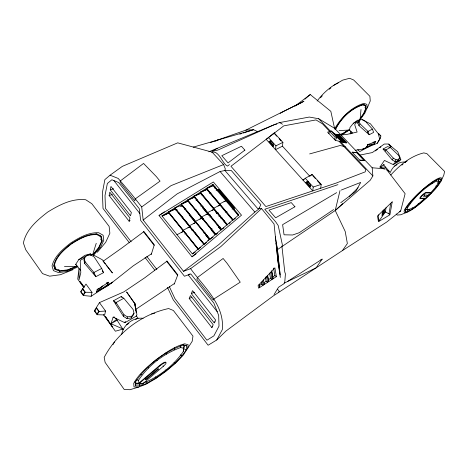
<?xml version="1.0" encoding="UTF-8"?>
<svg xmlns="http://www.w3.org/2000/svg" width="468" height="468" viewBox="0 0 468 468"><rect width="100%" height="100%" fill="white"/><g stroke="black" fill="none" stroke-linecap="round" stroke-linejoin="round"><path stroke-width="0.7" d="M438.253 180.794L438.627 178.899L440.669 179.18C438.691 187.352 430.876 192.646 425.465 198.625C419.217 203.258 413.455 210.629 405.352 211.571L405.183 209.6L407.529 209.576L407.663 207.535C414.853 196.589 424.962 187.2 436.527 181.046L436.539 179.285M382.508 210.951L382.011 215.83L382.894 214.578L383.368 210.501M384.012 209.722L383.485 213.747L384.357 212.507L384.801 209.641M135.451 385.796L135.217 382.397C146.49 365.321 164.145 351.772 183.421 344.969L186.796 345.858L186.287 349.666C178.887 361.512 167.351 369.983 156.09 377.904C149.643 381.151 143.144 387.001 135.451 385.796L135.468 381.087M405.352 211.571L405.487 209.26C413.683 196.741 425.254 185.989 438.487 178.969L440.669 179.18M430.776 192.734L431.046 193.009L425.424 198.514L420.059 198.268A4.095 0.714 -42.7 0 1 421.902 195.437A4.095 0.714 -42.7 0 1 425.804 192.623L430.776 192.734L435.281 187.574L437.995 183.52L438.083 182.122M437.995 183.52L438.627 178.899M352.673 133.052L349.532 130.057L350.011 127.442L353.334 123.359L360.108 119.919L360.998 109.465M273.078 146.256L273.341 143.694L270.533 140.587L269.053 141.81L273.078 146.256L273.663 145.7L269.89 141.523L269.053 141.81L270.709 140.663M268.375 137.493L275.927 145.835L275.517 149.666L282.456 146.186L282.894 142.366L274.306 132.947L266.181 139.329L312.747 190.897L313.221 187.03L305.276 178.249L302.931 180.028L304.177 179.338M142.295 383.514L142.594 383.935L135.556 383.836L139.002 383.69L160.027 365.8A5.557 1.228 -37.7 0 1 165.812 362.519A5.557 1.228 -37.7 0 1 163.314 366.292L142.594 383.935L139.002 383.69L138.534 380.268C148.414 365.356 163.829 353.533 180.671 347.548L180.882 345.653M142.927 383.274C158.88 376.91 173.464 365.76 183.263 351.608L184.252 345.244L182.959 344.904M183.263 351.608L184.252 345.244L186.796 345.858M320.691 188.241L321.2 184.386L312.162 174.47L305.276 178.249M187.645 348.795L188.2 344.77L184.661 343.805C173.973 346.542 165.017 353.322 156.172 359.611C147.847 366.625 138.967 373.599 133.713 383.356L133.988 386.931L138.399 387.165L146.086 384.187L155.803 378.565L166.158 371.159L175.734 363.004L183.245 355.189L192.172 341.353L192.962 336.123L173.376 310.483L168.632 308.541C141.541 314.356 117.123 332.923 104.183 357.388L105.107 362.372L124.201 389.47L129.987 389.709L138.399 387.165M386.059 207.71L385.404 211.91L379.068 220.896L378.208 216.029L378.922 214.8M389.013 213.876L390.686 203.364M84.287 258.149L83.959 259.986L84.661 263.461L95.823 276.682L103.563 272.639L101.702 268.451L94.191 256.996L90.798 254.89L86.697 255.364L84.287 258.149L84.989 261.635L84.661 263.461M109.12 195.542L109.799 192.178L129.964 218.029L129.15 221.282L109.12 195.542L112.349 194.436M110.272 189.856L110.957 186.463L131.35 212.501L130.531 215.777L110.272 189.856L113.537 188.744M93.676 273.762L93.939 272.47L84.989 261.635M91.131 296.279L91.991 292.36L85.995 284.094L80.572 291.728L83.286 295.495L91.131 296.279L112.7 282.105L133.204 265.865L151.474 253.796L154.3 244.799L143.752 231.309L143.6 231.841L121.92 247.941L103.089 261.261L105.312 264.04M224.09 222.078L224.371 220.791M107.64 284.351L108.178 282.186L107.816 284.626L96.583 292.003L97.104 289.727L98.695 288.288M99.438 302.626L105.557 311.062L104.639 314.958L97.104 314.707L94.331 310.857L99.438 302.626L123.915 291.845L144.694 277.834L166.696 261.39L166.871 260.875L177.793 274.845L174.225 284.181M350.146 134.047L350.778 131.379L351.357 133.415M340.025 190.534L335.228 210.501L345.209 231.467L347.361 243.518L342.447 250.573L273.125 296.045L225.98 331.034L216.725 339.99L208.125 345.232L173.271 299.871L167.486 287.393M134.995 305.891L135.322 304.539L134.743 303.27L126.612 291.974L135.322 304.539L136.1 312.425M226.149 199.321L225.945 198.859L225.822 199.152M342.447 250.573L386.673 222.06L400.678 210.951L405.118 193.694L386.118 168.925L372.171 167.772L334.544 128.255L318.673 118.737L309.301 117.053L279.244 122.639L208.863 151.802M121.744 334.269C123.248 324.745 133.55 316.924 143.132 318.316M115.719 303.785L116.046 302.556L123.786 298.251L133.111 309.477L133.977 313.197L133.45 314.87L131.139 317.953L126.998 318.591L123.464 316.38L113.508 300.772L121.23 296.501L123.786 298.251M123.464 316.38L123.956 314.707L116.046 302.556L113.508 300.772M103.428 314.666L115.385 331.215L123.078 329.051L110.986 323.727L113.139 317.14L124.868 322.727L125.295 321.317M126.998 318.591L127.507 316.918L131.66 316.286L133.977 313.197M131.139 317.953L131.66 316.286M151.24 254.551L151.474 253.796M92.611 254.814L96.238 243.29M214.73 188.177L215.186 186.884M355.148 150.322L362.758 149.122L377.208 143.319L379.735 139.388L380.97 136.007L378.483 133.456M334.521 129.074C340.932 117.731 351.175 107.149 363.946 103.358L366.836 104.382L367.158 107.78L364.935 112.975L360.571 119.153M335.263 129.326C340.92 118.246 350.924 108.219 363.01 104.51L365.719 105.452L366.029 108.611L363.964 113.455L360.301 118.65M335.416 129.741C340.692 118.585 350.748 108.67 362.665 104.937L365.303 105.85L365.607 108.921L363.601 113.636L360.032 118.691M219.434 190.616L233.778 207.499L219.199 190.774L233.76 207.54L233.046 208.213L233.333 208.061M189.201 298.473L190.447 295.571L213.221 324.769L211.811 327.53L189.201 298.473L191.862 297.432M191.307 293.565L192.559 290.634L215.625 320.077L214.198 322.861L191.307 293.565L194.665 292.248M367.263 107.956L370.258 100.953L369.884 96.291L353.691 80.01L349.649 78.291L342.693 80.122L333.877 85.316M441.067 181.087L443.799 175.131L444.6 171.452L426.828 153.574L423.715 152.901C410.454 156.177 399.801 165.151 390.768 175.009M258.839 208.962L260.834 204.674L231.256 170.463L224.775 170.323L258.394 209.389L259.178 208.131L261.553 208.588L274.067 224.008L277.91 261.296L280.338 277.448L277.454 249.619L275.851 239.669M335.849 209.225L335.228 210.501L277.454 249.619M340.745 202.702L355.855 191.365L360.699 182.415L341.324 190.026M384.45 169.106L379.934 167.064L384.462 160.425L393.278 164.625L394.267 163.168L397.572 161.284L399.742 157.687L398.508 155.224L390.3 147.443L387.481 146.63L383.093 149.04L392.184 159.88L394.922 161.489L397.572 161.284L400.836 159.395L397.706 151.72L388.978 144.653M397.572 161.284L398.239 160.027M334.363 139.324L335.34 137.504L330.578 132.479L328.565 133.193M335.34 140.353L337.036 137.183L331.11 130.935L327.6 132.175L335.34 140.353L342.266 142.026L334.69 134.035L331.11 130.935M216.725 339.99L222.323 329.612C224.722 304.709 203.902 287.1 190.581 268.65L183.526 271.305L143.167 220.018L141.705 206.944L131.607 194.202L118.24 178.466L110.074 175.196L104.873 179.601L102.416 192.564L103.007 208.424L129.455 242.845M113.057 344.524L114.473 341.968M378.454 134.257L378.665 133.889L380.659 135.931M377.208 143.319L380.25 137.984M357.856 123.265L359.974 119.738L362.618 119.609L365.28 121.165L372.429 129.121L373.628 132.409L369.205 134.726L358.974 125.611L357.856 123.265L358.938 121.522L355.581 123.213L354.709 124.728L357.113 132.052L346.759 134.451L341.043 134.989M358.974 125.611L360.009 123.827L358.886 121.481L359.974 119.738M367.234 132.69L368 131.42L372.429 129.121M372.171 167.772L372.867 175.921L370.252 180.233L335.228 210.501L342.757 203.586M274.061 294.524L278.513 287.253L283.807 283.842L284.743 282.339L285.427 273.844L284.772 271.978L281.952 246.572L282.379 244.875L278.214 225.529L275.74 221.92L264.789 209.249L337.96 184.644M366.783 146.496L366.783 146.888L374.306 143.869L375.763 141.593L372.978 142.254M278.384 292.599L279.221 291.248L277.477 289.218M83.286 295.495L85.316 292.248L91.991 292.36M367.164 145.887L368.035 144.495L375.763 141.593M368.222 144.6L366.783 146.888L366.655 146.601M97.104 314.707L99.169 311.442L105.557 311.062M80.619 270.381L75.699 264.385L78.747 259.676L84.919 255.306L90.482 253.867L91.336 255.019M385.105 151.117L385.913 149.871L390.3 147.443M392.184 159.88L393.336 158.161L385.913 149.871L383.093 149.04M394.922 161.489L396.086 159.775L398.742 159.576M398.572 159.395L399.742 157.687M400.836 159.395L399.842 160.846L393.278 164.625M320.855 259.781L322.165 259.137L316.111 267.848L284.199 283.134M390.072 146.139L390.382 146.215M211.811 327.53L212.718 326.436M214.198 322.861L215.116 321.756M92.968 254.428L98.695 247.59L101.492 241.424L100.877 236.843L99.702 235.281M93.354 254.475L99.239 247.449L102.112 241.119L101.492 236.404L97.326 234.07C87.68 233.684 79.074 238.715 71.194 243.699C64.011 249.391 56.33 255.698 53.855 264.929L55.113 269.416L59.881 271.264L67.298 270.293L76.208 266.76M97.344 252.258L105.698 242.301L109.875 233.234L109.12 226.36L91.833 203.72L85.738 199.754C71.861 198.169 59.12 205.06 47.689 212.068C37.288 220.159 26.149 229.437 23.4 243.015L25.746 249.783L42.553 273.628L49.62 276.184L60.372 274.716L73.09 269.644M405.534 162.133C398.742 161.05 392.506 166.538 390.294 172.505L383.345 164.601M320.498 97.8L322.323 95.759M345.577 142.98L345.992 142.529L338.487 134.638L338.077 135.082L345.08 142.453M129.15 221.282L130.069 220.334M94.331 310.857L95.273 309.904M207.815 240.657L209.36 239.107L181.602 205.124L181.28 203.972L187.949 201.187L215.537 234.725M349.198 196.578L358.067 187.744M96.583 292.003L102.761 285.913M428.226 195.238L429.244 194.232M336.469 136.393L334.193 133.988L337.773 137.51L335.304 135.673M261.553 208.588L220.925 246.501L190.581 268.65M257.886 209.769L254.838 212.051L218.808 244.577L183.526 271.305M304.879 99.21L310.22 94.536L330.829 111.326L334.544 128.255M425.424 198.514L425.155 198.239C419.679 202.293 414.625 208.786 407.529 209.576M165.795 362.296A5.557 1.228 -37.7 0 0 159.717 365.379L138.698 383.269L135.603 383.035M401.895 165.11L402.966 164.198M349.315 129.999L342.009 134.843M93.307 255.493L100.684 247.081L103.773 240.3L103.13 235.24L98.689 232.719C88.341 232.274 79.104 237.68 70.65 243.021C62.94 249.134 54.674 255.902 52.036 265.824L53.416 270.627L58.547 272.587L66.509 271.534L76.044 267.737L77.869 266.625M329.314 89.248L330.888 87.925M217.661 190.096L212.87 184.427L161.969 215.918L192.36 253.902L238.721 214.982L219.316 191.991C215.666 190.616 220.703 188.095 217.661 190.096L217.708 190.394L212.922 184.731M192.003 256.797L241.5 215.181L213.349 181.964L159.044 215.514L192.003 256.797L196.133 253.808M272.101 134.796L274.306 132.947M269.89 141.523L270.779 140.792M116.643 319.264L110.986 323.727L117.164 320.188M143.167 220.018L177.214 193.84L220.089 171.504L224.932 170.504L225.289 168.796L223.581 164.578L212.068 152.118L177.694 142.845L122.341 166.368L110.074 175.196M295.957 105.37L310.22 94.536M229.49 164.572L227.483 166.099C222.259 163.812 218.93 149.783 211.7 152.316M312.162 174.47L309.793 176.255L282.456 146.186M308.196 181.251L305.932 182.625L307.511 181.449L310.465 184.714L310.155 187.305L305.932 182.625L307.646 181.479M353.334 123.353L357.54 120.229L360.108 119.919M141.705 206.944L171.019 185.65L223.581 164.578M226.576 198.994L225.851 199.707L226.184 199.538M219.018 191.143L218.726 191.289L219.445 190.575M375.272 150.936L377.53 149.321M379.782 147.707L380.911 146.905M159.044 215.514L164.432 211.776M404.726 162.618L407.137 160.969M280.18 113.367L281.929 112.314M174.505 283.468L135.65 309.436M333.596 209.582L299.292 232.695L292.652 234.989L284.053 234.807L282.613 224.681L336.65 192.641M97.104 289.727L108.389 282.339M276.383 276.646L258.617 288.153L258.084 285.667L274.874 267.807L276.383 276.646L274.886 275.576L273.587 268.088M261.22 282.081L261.641 284.117L259.383 285.574L259.758 287.416L259.102 284.263M265.286 276.992L266.116 281.233L263.882 282.666L264.268 284.491L263.326 279.893M269.562 273.113L270.527 278.384L268.328 279.805L267.515 275.506M271.756 271.118L273.119 278.758L272.715 276.974L274.886 275.576M287.504 281.461L322.165 259.137M192.36 253.902L195.168 252.106M200.714 247.379L198.268 248.941L168.433 211.916L175.219 209.073L203.925 244.466M212.993 237.194L209.992 239.101L181.28 203.972M174.956 208.219L204.206 244.267L206.569 242.465M223.938 227.881L221.58 229.373L194.004 196.104L200.567 193.378L227.009 225.079M221.288 229.887L194.273 197.274L187.726 200.322L215.847 234.491L217.585 233.093M212.87 184.427L213.075 185.638L206.669 188.604L233.07 220.03L235.357 218.293M229.08 223.441L230.244 222.704M348.414 129.958L342.751 133.526L340.119 134.456M348.368 130.215L342.547 133.889L340.517 134.603M384.228 212.642L385.404 211.91L389.668 214.239M220.756 192.611L220.662 193.009M221.961 194.308L222.277 194.425M222.435 194.863L222.809 195.115M107.716 285.024L112.7 282.105L107.488 286.001L99.836 290.113M295.191 106.014L299.356 103.592L281.362 112.566M299.731 103.685L303.948 101.228L245.84 130.139L210.582 142.506M394.664 166.105L397.08 164.701M126.424 324.85L128.875 323.429M135.609 319.515L138.06 318.094L136.229 315.906M124.868 322.727L136.451 316.011L136.908 314.601L134.743 303.27L135.316 307.517M225.506 198.256L225.336 198.578M181.695 232.333L183.509 231.297L176.998 234.696M382.069 213.817L382.929 213.326M383.503 212.999L384.357 212.507M217.392 148.262L212.027 151.328L217.901 150.052L274.353 124.663L276.81 124.073M187.908 227.852L189.645 226.863L183.187 230.227M384.292 164.584L379.934 167.064L385.591 167.17M199.947 219.135L201.831 218.065L195.484 221.358M193.857 223.534L195.753 222.452L189.353 225.781M218.035 206.072L219.878 205.031L213.695 208.213M212.039 210.401L213.894 209.354L207.652 212.571M206.008 214.759L207.88 213.695L201.585 216.953M224.008 201.761L225.833 200.731L219.703 203.878M227.746 201.146L228.068 201.263M228.238 201.72L228.583 202.129M229.694 203.445L230.075 203.703L229.829 203.913M230.49 204.504L230.894 205.072M220.884 229.993L218.702 227.354L219.96 226.676M203.773 232.953L205.042 232.274M210.758 229.215L212.027 228.536M217.105 225.816L218.375 225.137M189.903 273.979L188.206 274.886L217.21 311.7M220.919 218.644L222.189 217.971M184.813 234.006L186.094 233.333M191.862 230.297L193.144 229.624M218.767 216.134L220.048 215.456M225.781 212.443L227.038 211.776M232.093 209.12L233.356 208.453M232.83 206.961L233.029 207.189L232.824 206.903M209.845 217.047L211.121 216.38M216.707 213.583L217.977 212.922M232.023 206.189L231.982 205.984M208.716 215.298L209.98 214.636M202.41 219.293L203.644 218.65M209.208 215.754L210.43 215.116M231.303 205.183L231.52 205.598M101.702 268.451L93.939 272.47L95.823 276.682M230.478 204.212L230.25 203.984L230.519 204.417M215.502 141.201L218.082 139.879M227.173 200.38L227.056 200.052L227.126 200.409M195.168 210.489L196.408 209.863M208.26 214.742L202.311 207.558L203.58 206.914M224.71 197.554L224.669 197.35M187.352 212.846L188.627 212.203M200.749 206.055L202.024 205.411M223.622 196.08L223.745 196.414M222.955 195.794L222.013 194.577M85.059 257.856L80.496 260.149L80.233 261.706L80.8 272.674L79.098 279.648L78.987 268.48L77.735 279.121L83.684 287.352M184.509 209.43L185.814 208.781M221.2 193.22L221.352 193.395M175.915 210.407L177.214 209.758M196.034 200.368L197.332 199.719M209.664 193.565L210.963 192.921M216.152 190.33L217.45 189.68M90.248 255.265L92.19 254.294L102.346 259.787L112.431 272.943L106.201 265.157M219.065 191.125L219.708 191.927M275.927 145.835L282.894 142.366M201.146 194.916L202.439 194.273M78.747 259.676L90.482 253.867M218.076 212.782L216.848 213.39L215.485 211.758M162.472 216.035L168.808 213.039L198.075 249.385M201.029 192.19L206.833 189.499L232.707 220.311M399.368 211.554L400.678 210.951M362.758 149.122L370.071 146.022L359.734 151.585L357.733 149.485M161.969 215.918L168.808 213.039L168.433 211.916M198.333 249.198L168.527 212.197L175.219 209.073L174.874 207.932L181.602 205.124M210.044 239.364L181.356 204.259L187.949 201.187L187.656 200.029L194.273 197.274L194.004 196.104M221.621 229.642L194.074 196.396L200.567 193.378L200.322 192.19L206.833 189.499L206.61 188.3L213.075 185.638L238.364 215.549M76.266 266.391L67.597 269.837L60.378 270.767L55.745 268.965L53.44 265.736M407.031 212.285L400.643 214.789L397.192 215.058L396.215 214.022M313.221 187.03L321.2 184.386M239.768 134.158L241.839 133.491M243.22 133.041L253.568 129.7L257.406 131.602M193.272 147.127L253.568 129.7L245.84 130.139M180.379 206.692L182.409 206.119M309.64 153.919L340.183 145.484L345.29 146.823M151.544 313.975L154.803 313.18M359.471 155.177L372.335 152.568L384.263 144.045L388.773 143.998L391.295 146.578M367.327 144.817L374.306 143.869M100.877 236.843L96.823 234.573C87.434 234.211 79.063 239.095 71.399 243.951C64.408 249.485 56.944 255.622 54.528 264.596L55.745 268.965M405.183 209.6L409.705 209.453M339.078 130.554L349.532 130.057M113.139 317.14L114.596 317.07M225.02 197.689L224.886 198.075M230.899 205.113L230.63 204.738M218.702 227.354L220.013 227.319M420.059 198.268L425.155 198.239M64.449 266.356L77.542 266.596L75.693 264.379M420.334 198.549A4.095 0.714 -42.6 0 1 422.177 195.723A4.095 0.714 -42.6 0 1 426.079 192.904L431.046 193.009M202.311 207.558L203.662 207.593M406.487 207.464L407.663 207.535M389.587 145.525L389.949 145.8M359.716 160.033L364.127 160.389L356.92 152.82L352.422 152.34M436.527 181.046L438.457 181.204M342.465 141.851L343.471 141.991L336.352 134.492L335.328 134.334M136.638 379.981L138.534 380.268M334.006 133.93L334.69 134.035M339.949 134.872L334.989 134.082L342.558 142.067L343.81 142.237L336.264 134.287M438.13 181.426L440.113 181.841M409.079 203.346L410.167 203.586M180.671 347.548L183.667 348.291M183.807 348.865L186.287 349.666M140.792 374.523L141.956 374.903M225.564 198.765L224.979 198.116M435.802 186.042L437.001 186.475L436.732 186.2M279.244 122.639L281.59 123.482L282.356 124.312M387.03 170.27L388.961 171.142M424.265 194.986L427.623 195.179L426.436 196.344L423.417 196.332L424.622 195.15L424.347 194.863M362.296 119.843L370.434 123.815L378.296 133.708L379.735 139.388M180.449 354.896L182.128 355.721M393.336 158.161L396.086 159.775M123.956 314.707L127.507 316.918M147.309 367.222L148.491 367.988M389.154 144.986L389.435 145.314M223.224 195.548L222.961 195.7M223.09 195.46L222.996 195.77M225.459 198.286L225.675 198.701M232.83 207.435L232.614 207.078M270.527 278.384L272.025 279.466L270.715 272.23M266.116 281.233L267.614 282.321L266.532 276.676M261.641 284.117L263.145 285.217L262.32 281.157M174.067 362.396L175.003 363.133M332.157 131.994L341.137 140.874L336.562 136.638M337.036 137.183L342.266 142.026M360.009 123.827L368 131.42L369.205 134.726M225.512 198.321L225.675 198.637M232.344 206.388L232.514 206.774M363.882 104.411L365.303 105.85M365.087 107.658L366.029 108.611L365.063 107.535M388.955 144.431L390.979 146.502L390.54 146.443M345.267 142.436L337.75 134.521L337.34 134.965L343.851 141.827M344.542 142.336L337.007 134.404L336.597 134.854L340.113 138.551M341.119 139.61L343.629 142.254M339.879 138.973L341.388 140.564M318.673 118.737L330.455 131.163M340.523 141.786L372.867 175.921M329.969 131.748L322.516 123.874L316.017 119.919L283.778 125.857L230.97 166.275L265.877 206.564L336.428 182.982L365.145 171.885L365.9 169.685L339.107 141.4M274.412 133.62L276.775 136.211M279.133 138.803L281.028 140.88M312.729 175.67L315.549 178.758M317.427 180.823L320.247 183.918M306.762 182.315L310.734 186.709M269.726 141.476L273.745 145.928M306.593 182.263L310.348 186.416M220.089 171.504L254.838 212.051M218.755 189.312L234.877 208.354L233.819 209.436L238.721 214.982M217.813 190.066L218.702 191.114M233.029 208.044L233.953 209.284M206.61 188.3L233.041 219.755M200.322 192.19L227.325 224.552M200.386 192.488L227.36 224.821M213.215 209.032L214.122 210.12M187.656 200.029L215.801 234.228M196.121 210.717L202.533 218.509M212.536 230.665L216.04 234.924M200.146 216.544L201.053 217.643M211.583 230.449L214.824 234.392M188.891 213.683L196.145 222.557M205.329 233.801L209.699 239.148M189.212 215.028L195.185 222.335M205.645 235.147L208.716 238.908M178.659 212.373L180.882 215.116M181.777 216.21L183.111 217.86M184.451 219.504L190.687 227.191M194.928 232.421L197.209 235.228M198.122 236.358L199.035 237.481M174.874 207.932L204.147 244.009M58.974 270.124L59.881 271.264L58.74 269.667M113.911 180.601L139.833 213.496M143.6 231.841L154.136 245.326M166.696 261.39L177.606 275.342M146.8 256.411L156.897 269.486M145.045 257.499L154.814 270.176M131.175 241.804L105.452 208.395L105.013 195.501L107.359 183.485L111.864 179.765L118.609 182.514L139.283 208.687L140.628 220.416L184.456 276.243L190.821 273.938L213.876 303.118L218.679 315.467L219.006 326.143L213.876 335.866L206.938 340.218L174.892 298.59L169.381 286.703M156.277 359.599L157.09 360.676M100.807 239.382L102.112 241.119L101.299 239.909M96.028 233.52L96.823 234.573M165.21 369.942L165.912 370.878M102.276 270.902L103.563 272.639M121.23 296.501L121.967 297.496M163.01 365.877L163.314 366.292M159.717 365.379L160.027 365.8M227.974 201.222L228.097 201.556M226.611 199.538L226.325 199.403L226.688 199.807M220.311 192.102L220.036 191.968L220.329 192.26M219.749 191.5L219.79 191.558M84.304 287.2L80.397 281.794L79.718 281.52L83.918 287.329M82.59 288.475L85.316 292.248M96.385 307.581L99.169 311.442M145.215 379.039L146.256 379.525L158.716 368.919L158.014 368.825L145.519 379.46L145.466 378.893M54.341 268.339L55.113 269.416M134.907 381.964L135.217 382.397M107.593 284.281L107.816 284.626L106.681 282.859M115.76 318.141L123.008 329.396M106.716 282.912L107.424 284.012M418.146 203.364L418.714 204.399M155.633 376.781L156.09 377.904M165.883 352.849L166.304 354.188M412.191 207.681L412.548 208.88M268.462 280.402L268.726 281.607L267.579 275.564M224.225 196.923L224.149 196.63L224.225 196.981M271.639 270.943L272.715 276.974M146.648 381.958L146.876 383.228M275.389 236.826L275.623 238.247M407.558 209.465L407.856 211.407M432.292 182.029L432.45 183.123M135.504 308.933L135.697 310.348M174.511 347.765L174.599 349.584M139.552 384.099L139.604 386.036M317.152 101.041A23.839 8.237 -44.4 0 1 338.393 82.742M392.202 201.878L389.92 214.789L378.483 221.668L377.512 216.198L377.758 215.725L392.202 201.878M120.329 180.923L120.06 182.169L134.802 200.813L135.293 198.853L160.038 181.134L156.318 176.576L143.559 163.437L120.329 180.923M197.543 277.43L196.794 279.185L213.332 300.099L213.841 299.046L240.242 282.157L227.226 263.507L223.131 258.482L197.543 277.43M82.678 289.142L81.022 291.804L83.199 294.834L84.86 292.172L82.678 289.142M96.472 308.26L94.788 310.939L97.016 314.034L98.707 311.36L96.472 308.26M339.218 134.755L338.814 135.199L346.297 143.073L346.712 142.629L339.218 134.755M244.875 150.134L228.039 162.899L221.809 155.704L241.441 146.25L244.875 150.134M294.922 206.757L275.623 217.813L268.965 210.126L291.242 202.597L294.922 206.757M364.461 160.635L359.828 160.261L352.076 152.094L356.821 152.597L364.461 160.635M105.914 317.082L105.107 316.637L112.531 326.91L105.914 317.082M277.378 249.362L276.12 243.149L277.928 260.945L280.18 274.891L277.378 249.362M415.432 207.219A25.313 4.417 -42.7 0 0 441.663 178.267A25.313 4.417 -42.7 0 0 411.7 200.275A25.313 4.417 -42.7 0 0 415.432 207.219"/></g></svg>
